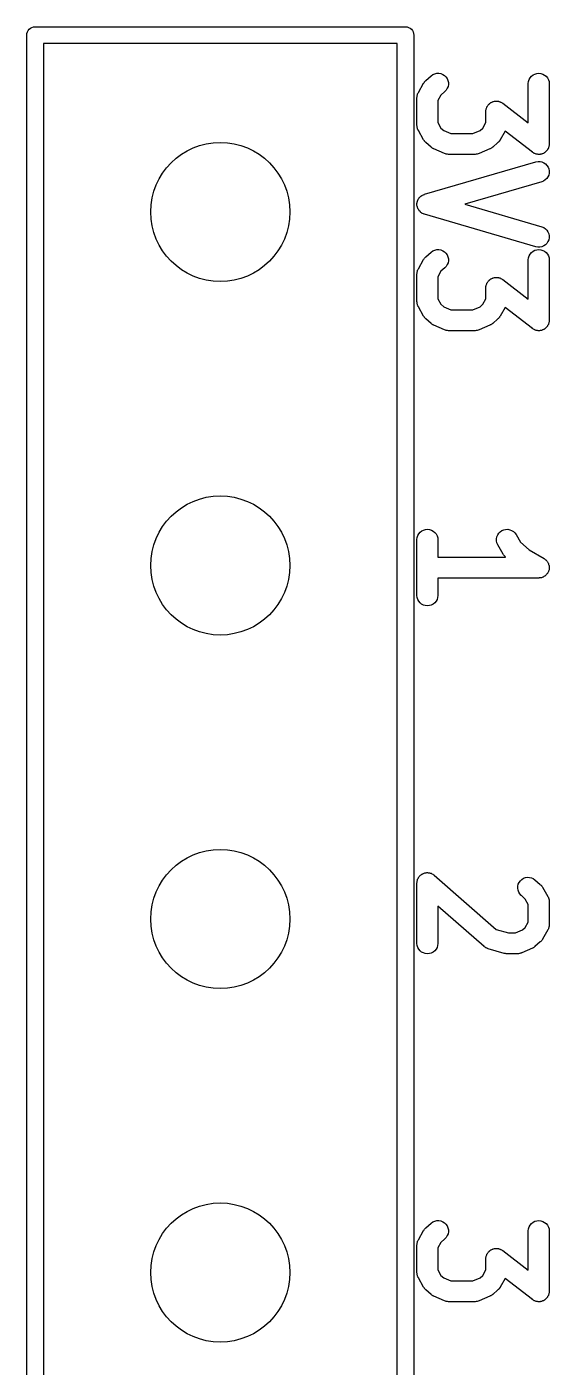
# Model space of a CAD drawing. Extents: x 137.1 to 164.6, y -146.9 to -60.6.
# Drawn here: x 137.06 to 140.81, y -79.52 to -69.88 of the extents above; entities that cross this region are included whole.
import ezdxf

# ---------------------------------------------------------------- set-up
doc = ezdxf.new("R2010")
doc.units = 0
doc.layers.add('BLACK', color=7, linetype='CONTINUOUS')

msp = doc.modelspace()

# ---------------------------------------------------------------- linework, layer by layer
at = {"layer": 'BLACK', "linetype": 'CONTINUOUS'}
for p, q in [((137.064, -69.9219), (137.07, -69.9115)), ((137.07, -69.9115), (137.077, -69.9024)), ((137.077, -69.9024), (137.087, -69.8949)), ((137.087, -69.8949), (137.097, -69.8893)), ((137.097, -69.8893), (137.108, -69.8859)), ((137.108, -69.8859), (137.117, -69.885)), ((137.117, -69.885), (137.12, -69.8847)), ((137.12, -69.8847), (137.123, -69.885)), ((137.123, -69.885), (139.777, -69.885)), ((139.777, -69.885), (139.78, -69.8847)), ((139.78, -69.8847), (139.783, -69.885)), ((139.783, -69.885), (139.783, -69.885)), ((139.783, -69.885), (139.792, -69.8859)), ((139.792, -69.8859), (139.803, -69.8893)), ((139.803, -69.8893), (139.813, -69.8949)), ((139.813, -69.8949), (139.823, -69.9024)), ((139.823, -69.9024), (139.83, -69.9115)), ((139.83, -69.9115), (139.836, -69.9219)), ((137.06, -69.945), (137.061, -69.9332)), ((137.06, -69.9479), (137.06, -69.945)), ((137.06, -113.182), (137.06, -69.9479)), ((137.061, -69.9332), (137.064, -69.9219)), ((137.18, -70.005), (137.18, -113.125)), ((139.72, -70.005), (137.18, -70.005)), ((139.72, -113.125), (139.72, -70.005)), ((139.836, -69.9219), (139.839, -69.9332)), ((139.839, -69.9332), (139.84, -69.945)), ((139.84, -69.945), (139.84, -69.9479)), ((139.84, -69.9479), (139.84, -113.182)), ((139.873, -70.3561), (139.911, -70.2895)), ((139.911, -70.2895), (139.912, -70.2886)), ((139.912, -70.2886), (139.914, -70.2848)), ((139.914, -70.2848), (139.917, -70.2809)), ((139.917, -70.2809), (139.919, -70.2789)), ((139.919, -70.2789), (139.92, -70.2767)), ((139.92, -70.2767), (139.924, -70.2736)), ((139.924, -70.2736), (139.927, -70.2702)), ((139.927, -70.2702), (139.965, -70.2369)), ((139.965, -70.2369), (139.966, -70.2362)), ((139.966, -70.2362), (139.978, -70.2279)), ((139.978, -70.2279), (139.991, -70.222)), ((139.991, -70.222), (140.005, -70.2189)), ((140.005, -70.2189), (140.02, -70.2186)), ((140.02, -70.2186), (140.034, -70.2211)), ((140.034, -70.2211), (140.048, -70.2264)), ((140.048, -70.2264), (140.06, -70.2342)), ((140.06, -70.2342), (140.071, -70.2443)), ((140.071, -70.2443), (140.08, -70.2563)), ((140.08, -70.2563), (140.085, -70.2697)), ((140.085, -70.2697), (140.089, -70.284)), ((140.089, -70.2986), (140.087, -70.313)), ((140.089, -70.284), (140.089, -70.2986)), ((140.663, -70.2923), (140.665, -70.2777)), ((140.663, -70.2933), (140.663, -70.2923)), ((140.663, -70.5748), (140.663, -70.2933)), ((140.665, -70.2777), (140.669, -70.2638)), ((140.669, -70.2638), (140.676, -70.251)), ((140.676, -70.251), (140.686, -70.2397)), ((140.686, -70.2397), (140.697, -70.2306)), ((140.697, -70.2306), (140.71, -70.2238)), ((140.71, -70.2238), (140.724, -70.2197)), ((140.724, -70.2197), (140.739, -70.2183)), ((140.739, -70.2183), (140.753, -70.2199)), ((140.753, -70.2199), (140.767, -70.2242)), ((140.767, -70.2242), (140.78, -70.2312)), ((140.78, -70.2312), (140.791, -70.2405)), ((140.791, -70.2405), (140.801, -70.2518)), ((140.801, -70.2518), (140.807, -70.2648)), ((140.807, -70.2648), (140.812, -70.2788)), ((140.812, -70.2788), (140.813, -70.2933)), ((140.813, -70.2933), (140.813, -70.7267)), ((139.863, -70.3923), (139.864, -70.388)), ((139.863, -70.3933), (139.863, -70.3923)), ((139.863, -70.5933), (139.863, -70.3933)), ((139.864, -70.3808), (139.865, -70.3777)), ((139.864, -70.3837), (139.864, -70.3808)), ((139.864, -70.388), (139.864, -70.3837)), ((139.865, -70.3777), (139.866, -70.3737)), ((139.866, -70.3737), (139.867, -70.3695)), ((139.867, -70.3695), (139.868, -70.3667)), ((139.868, -70.3667), (139.869, -70.3638)), ((139.869, -70.3638), (139.871, -70.36)), ((139.871, -70.36), (139.873, -70.3561)), ((140.035, -70.3748), (140.013, -70.4132)), ((140.064, -70.3498), (140.035, -70.3748)), ((140.074, -70.3391), (140.064, -70.3498)), ((140.081, -70.3267), (140.074, -70.3391)), ((140.087, -70.313), (140.081, -70.3267)), ((140.013, -70.4132), (140.013, -70.5734)), ((140.358, -70.4923), (140.359, -70.49)), ((140.358, -70.4933), (140.358, -70.4923)), ((140.358, -70.5734), (140.358, -70.4933)), ((140.359, -70.4828), (140.36, -70.4777)), ((140.359, -70.4878), (140.359, -70.4828)), ((140.359, -70.49), (140.359, -70.4878)), ((140.36, -70.4777), (140.361, -70.4756)), ((140.361, -70.4734), (140.363, -70.4686)), ((140.361, -70.4756), (140.361, -70.4734)), ((140.363, -70.4686), (140.364, -70.4638)), ((140.364, -70.4638), (140.365, -70.4618)), ((140.365, -70.4618), (140.366, -70.4597)), ((140.366, -70.4597), (140.369, -70.4554)), ((140.369, -70.4554), (140.371, -70.451)), ((140.371, -70.451), (140.373, -70.4492)), ((140.373, -70.4492), (140.374, -70.4473)), ((140.374, -70.4473), (140.378, -70.4436)), ((140.378, -70.4436), (140.381, -70.4397)), ((140.381, -70.4397), (140.383, -70.4383)), ((140.383, -70.4383), (140.384, -70.4367)), ((140.384, -70.4367), (140.388, -70.4338)), ((140.388, -70.4338), (140.392, -70.4306)), ((140.392, -70.4306), (140.394, -70.4295)), ((140.394, -70.4295), (140.396, -70.4282)), ((140.396, -70.4282), (140.401, -70.4261)), ((140.401, -70.4261), (140.405, -70.4238)), ((140.405, -70.4238), (140.407, -70.4232)), ((140.407, -70.4232), (140.409, -70.4222)), ((140.409, -70.4222), (140.414, -70.4211)), ((140.414, -70.4211), (140.419, -70.4197)), ((140.419, -70.4197), (140.422, -70.4195)), ((140.422, -70.4195), (140.424, -70.419)), ((140.424, -70.419), (140.429, -70.4188)), ((140.429, -70.4188), (140.434, -70.4183)), ((140.434, -70.4183), (140.436, -70.4186)), ((140.436, -70.4186), (140.438, -70.4185)), ((140.438, -70.4185), (140.443, -70.4193)), ((140.443, -70.4193), (140.448, -70.4199)), ((140.448, -70.4199), (140.451, -70.4205)), ((140.451, -70.4205), (140.453, -70.4209)), ((140.453, -70.4209), (140.458, -70.4227)), ((140.458, -70.4227), (140.462, -70.4242)), ((140.462, -70.4242), (140.464, -70.4253)), ((140.464, -70.4253), (140.466, -70.4261)), ((140.466, -70.4261), (140.471, -70.4287)), ((140.471, -70.4287), (140.475, -70.4312)), ((140.475, -70.4312), (140.477, -70.4326)), ((140.477, -70.4326), (140.479, -70.4338)), ((140.479, -70.4338), (140.663, -70.5748)), ((140.013, -70.5734), (140.035, -70.6119)), ((140.336, -70.6119), (140.358, -70.5734)), ((139.864, -70.5976), (139.863, -70.5933)), ((139.864, -70.6019), (139.864, -70.5976)), ((139.864, -70.6049), (139.864, -70.6019)), ((139.865, -70.6079), (139.864, -70.6049)), ((139.866, -70.612), (139.865, -70.6079)), ((139.867, -70.6162), (139.866, -70.612)), ((139.868, -70.619), (139.867, -70.6162)), ((139.869, -70.6219), (139.868, -70.619)), ((139.871, -70.6257), (139.869, -70.6219)), ((139.872, -70.6296), (139.871, -70.6257)), ((139.873, -70.6305), (139.872, -70.6296)), ((139.911, -70.6972), (139.873, -70.6305)), ((140.035, -70.6119), (140.055, -70.6293)), ((140.055, -70.6293), (140.106, -70.6517)), ((140.106, -70.6517), (140.265, -70.6517)), ((140.265, -70.6517), (140.316, -70.6293)), ((140.316, -70.6293), (140.336, -70.6119)), ((140.496, -70.6355), (140.46, -70.6972)), ((140.693, -70.7862), (140.496, -70.6355)), ((139.914, -70.701), (139.911, -70.6972)), ((139.916, -70.7049), (139.914, -70.701)), ((139.918, -70.7069), (139.916, -70.7049)), ((139.92, -70.7092), (139.918, -70.7069)), ((139.923, -70.7123), (139.92, -70.7092)), ((139.926, -70.7157), (139.923, -70.7123)), ((139.927, -70.7164), (139.926, -70.7157)), ((139.965, -70.7498), (139.927, -70.7164)), ((139.968, -70.7519), (139.965, -70.7498)), ((139.971, -70.7543), (139.968, -70.7519)), ((139.974, -70.7561), (139.971, -70.7543)), ((139.977, -70.7583), (139.974, -70.7561)), ((139.98, -70.7598), (139.977, -70.7583)), ((139.983, -70.7616), (139.98, -70.7598)), ((139.984, -70.762), (139.983, -70.7616)), ((140.06, -70.7954), (139.984, -70.762)), ((140.387, -70.762), (140.311, -70.7954)), ((140.39, -70.7603), (140.387, -70.762)), ((140.394, -70.7588), (140.39, -70.7603)), ((140.397, -70.7567), (140.394, -70.7588)), ((140.4, -70.7549), (140.397, -70.7567)), ((140.403, -70.7525), (140.4, -70.7549)), ((140.406, -70.7505), (140.403, -70.7525)), ((140.407, -70.7498), (140.406, -70.7505)), ((140.445, -70.7164), (140.407, -70.7498)), ((140.448, -70.7131), (140.445, -70.7164)), ((140.451, -70.7099), (140.448, -70.7131)), ((140.453, -70.7078), (140.451, -70.7099)), ((140.455, -70.7058), (140.453, -70.7078)), ((140.457, -70.7019), (140.455, -70.7058)), ((140.46, -70.6981), (140.457, -70.7019)), ((140.46, -70.6972), (140.46, -70.6981)), ((140.787, -70.7833), (140.783, -70.7862)), ((140.789, -70.7817), (140.787, -70.7833)), ((140.791, -70.7803), (140.789, -70.7817)), ((140.794, -70.7764), (140.791, -70.7803)), ((140.797, -70.7727), (140.794, -70.7764)), ((140.799, -70.7708), (140.797, -70.7727)), ((140.8, -70.769), (140.799, -70.7708)), ((140.802, -70.7646), (140.8, -70.769)), ((140.805, -70.7603), (140.802, -70.7646)), ((140.806, -70.7582), (140.805, -70.7603)), ((140.807, -70.7562), (140.806, -70.7582)), ((140.809, -70.7514), (140.807, -70.7562)), ((140.81, -70.7466), (140.809, -70.7514)), ((140.811, -70.7444), (140.81, -70.7466)), ((140.812, -70.7372), (140.811, -70.7423)), ((140.811, -70.7423), (140.811, -70.7444)), ((140.813, -70.7322), (140.812, -70.7372)), ((140.813, -70.7267), (140.813, -70.7277)), ((140.813, -70.7277), (140.813, -70.73)), ((140.813, -70.73), (140.813, -70.7322)), ((139.917, -71.088), (140.717, -70.8547)), ((140.061, -70.7955), (140.06, -70.7954)), ((140.061, -70.7956), (140.061, -70.7955)), ((140.068, -70.7977), (140.061, -70.7956)), ((140.074, -70.7999), (140.068, -70.7977)), ((140.075, -70.7999), (140.074, -70.7999)), ((140.075, -70.8), (140.075, -70.7999)), ((140.082, -70.8008), (140.075, -70.8)), ((140.089, -70.8016), (140.082, -70.8008)), ((140.089, -70.8017), (140.089, -70.8016)), ((140.089, -70.8016), (140.089, -70.8016)), ((140.09, -70.8017), (140.089, -70.8017)), ((140.281, -70.8017), (140.09, -70.8017)), ((140.282, -70.8017), (140.281, -70.8016)), ((140.281, -70.8016), (140.281, -70.8017)), ((140.288, -70.8009), (140.282, -70.8017)), ((140.296, -70.8002), (140.288, -70.8009)), ((140.303, -70.7981), (140.296, -70.8001)), ((140.296, -70.8001), (140.296, -70.8002)), ((140.296, -70.8002), (140.296, -70.8002)), ((140.31, -70.796), (140.303, -70.7981)), ((140.311, -70.7954), (140.31, -70.7958)), ((140.31, -70.7958), (140.31, -70.7959)), ((140.31, -70.7959), (140.31, -70.796)), ((140.694, -70.7874), (140.693, -70.7862)), ((140.696, -70.7888), (140.694, -70.7874)), ((140.701, -70.7913), (140.696, -70.7888)), ((140.705, -70.7939), (140.701, -70.7913)), ((140.707, -70.7947), (140.705, -70.7939)), ((140.709, -70.7958), (140.707, -70.7947)), ((140.714, -70.7973), (140.709, -70.7958)), ((140.719, -70.7991), (140.714, -70.7973)), ((140.717, -70.8547), (140.718, -70.8544)), ((140.718, -70.8544), (140.733, -70.8519)), ((140.721, -70.7995), (140.719, -70.7991)), ((140.723, -70.8001), (140.721, -70.7995)), ((140.728, -70.8007), (140.723, -70.8001)), ((140.733, -70.8015), (140.728, -70.8007)), ((140.735, -70.8014), (140.733, -70.8015)), ((140.733, -70.8519), (140.747, -70.8522)), ((140.738, -70.8017), (140.735, -70.8014)), ((140.743, -70.8012), (140.738, -70.8017)), ((140.748, -70.801), (140.743, -70.8012)), ((140.747, -70.8522), (140.761, -70.8554)), ((140.75, -70.8005), (140.748, -70.801)), ((140.752, -70.8003), (140.75, -70.8005)), ((140.757, -70.7989), (140.752, -70.8003)), ((140.762, -70.7978), (140.757, -70.7989)), ((140.761, -70.8554), (140.775, -70.8613)), ((140.764, -70.7968), (140.762, -70.7978)), ((140.766, -70.7962), (140.764, -70.7968)), ((140.771, -70.7939), (140.766, -70.7962)), ((140.775, -70.7918), (140.771, -70.7939)), ((140.777, -70.7905), (140.775, -70.7918)), ((140.775, -70.8613), (140.787, -70.8697)), ((140.779, -70.7894), (140.777, -70.7905)), ((140.783, -70.7862), (140.779, -70.7894)), ((140.787, -70.8697), (140.797, -70.8802)), ((140.795, -70.975), (140.785, -70.9852)), ((140.804, -70.963), (140.795, -70.975)), ((140.797, -70.8802), (140.805, -70.8925)), ((140.81, -70.9495), (140.804, -70.963)), ((140.805, -70.8925), (140.81, -70.9062)), ((140.81, -70.9062), (140.813, -70.9206)), ((140.813, -70.9352), (140.81, -70.9495)), ((140.813, -70.9206), (140.813, -70.9352)), ((140.759, -70.9987), (140.206, -71.16)), ((140.773, -70.9932), (140.759, -70.9987)), ((140.785, -70.9852), (140.773, -70.9932)), ((139.863, -71.1529), (139.864, -71.1522)), ((139.863, -71.1595), (139.863, -71.1529)), ((139.863, -71.1661), (139.863, -71.1595)), ((139.863, -71.1668), (139.863, -71.1661)), ((139.863, -71.1675), (139.863, -71.1668)), ((139.865, -71.174), (139.863, -71.1675)), ((139.864, -71.1515), (139.865, -71.145)), ((139.864, -71.1522), (139.864, -71.1515)), ((139.865, -71.145), (139.866, -71.1385)), ((139.866, -71.1385), (139.867, -71.1378)), ((139.867, -71.1371), (139.869, -71.1311)), ((139.867, -71.1378), (139.867, -71.1371)), ((139.869, -71.1311), (139.872, -71.125)), ((139.872, -71.1237), (139.876, -71.1183)), ((139.872, -71.1244), (139.872, -71.1237)), ((139.872, -71.125), (139.872, -71.1244)), ((139.876, -71.1183), (139.88, -71.1127)), ((139.88, -71.1122), (139.881, -71.1117)), ((139.88, -71.1127), (139.88, -71.1122)), ((139.881, -71.1117), (139.885, -71.107)), ((139.885, -71.107), (139.89, -71.1023)), ((139.89, -71.1023), (139.891, -71.1019)), ((139.891, -71.1014), (139.897, -71.0978)), ((139.891, -71.1019), (139.891, -71.1014)), ((139.897, -71.0978), (139.902, -71.0941)), ((139.902, -71.0941), (139.903, -71.0938)), ((139.903, -71.0938), (139.904, -71.0934)), ((139.904, -71.0934), (139.91, -71.091)), ((139.91, -71.091), (139.916, -71.0884)), ((139.916, -71.0883), (139.917, -71.088)), ((139.916, -71.0884), (139.916, -71.0883)), ((140.206, -71.16), (140.759, -71.3213)), ((139.866, -71.1805), (139.865, -71.174)), ((139.866, -71.1812), (139.866, -71.1805)), ((139.866, -71.1819), (139.866, -71.1812)), ((139.869, -71.1879), (139.866, -71.1819)), ((139.871, -71.1941), (139.869, -71.1879)), ((139.872, -71.1947), (139.871, -71.1941)), ((139.872, -71.1954), (139.872, -71.1947)), ((139.876, -71.2009), (139.872, -71.1954)), ((139.879, -71.2064), (139.876, -71.2009)), ((139.88, -71.2069), (139.879, -71.2064)), ((139.88, -71.2075), (139.88, -71.2069)), ((139.885, -71.2123), (139.88, -71.2075)), ((139.889, -71.217), (139.885, -71.2123)), ((139.89, -71.2174), (139.889, -71.217)), ((139.89, -71.2179), (139.89, -71.2174)), ((139.896, -71.2216), (139.89, -71.2179)), ((139.901, -71.2254), (139.896, -71.2216)), ((139.902, -71.2257), (139.901, -71.2254)), ((139.903, -71.2261), (139.902, -71.2257)), ((139.909, -71.2286), (139.903, -71.2261)), ((139.915, -71.2313), (139.909, -71.2286)), ((139.915, -71.2314), (139.915, -71.2313)), ((139.916, -71.2317), (139.915, -71.2314)), ((139.917, -71.232), (139.916, -71.2317)), ((140.717, -71.4653), (139.917, -71.232)), ((140.759, -71.3213), (140.76, -71.3216)), ((140.76, -71.3216), (140.774, -71.3273)), ((140.774, -71.3273), (140.786, -71.3354)), ((140.786, -71.3354), (140.796, -71.3458)), ((140.796, -71.3458), (140.804, -71.358)), ((140.804, -71.358), (140.81, -71.3715)), ((140.786, -71.451), (140.774, -71.4592)), ((140.796, -71.4406), (140.786, -71.451)), ((140.804, -71.4284), (140.796, -71.4406)), ((140.81, -71.4148), (140.804, -71.4284)), ((140.81, -71.3715), (140.813, -71.3858)), ((140.813, -71.4005), (140.81, -71.4148)), ((140.813, -71.3858), (140.813, -71.4005)), ((139.912, -71.5552), (139.914, -71.5515)), ((139.914, -71.5515), (139.917, -71.5476)), ((139.917, -71.5476), (139.919, -71.5456)), ((139.919, -71.5456), (139.92, -71.5434)), ((139.92, -71.5434), (139.924, -71.5403)), ((139.924, -71.5403), (139.927, -71.5369)), ((139.927, -71.5369), (139.965, -71.5036)), ((139.965, -71.5036), (139.966, -71.5029)), ((139.966, -71.5029), (139.978, -71.4945)), ((139.978, -71.4945), (139.991, -71.4887)), ((139.991, -71.4887), (140.005, -71.4855)), ((140.005, -71.4855), (140.02, -71.4852)), ((140.02, -71.4852), (140.034, -71.4878)), ((140.034, -71.4878), (140.048, -71.4931)), ((140.048, -71.4931), (140.06, -71.5009)), ((140.06, -71.5009), (140.071, -71.511)), ((140.071, -71.511), (140.08, -71.523)), ((140.08, -71.523), (140.085, -71.5363)), ((140.085, -71.5363), (140.089, -71.5506)), ((140.089, -71.5506), (140.089, -71.5652)), ((140.663, -71.559), (140.665, -71.5444)), ((140.665, -71.5444), (140.669, -71.5305)), ((140.669, -71.5305), (140.676, -71.5176)), ((140.676, -71.5176), (140.686, -71.5064)), ((140.686, -71.5064), (140.697, -71.4972)), ((140.697, -71.4972), (140.71, -71.4905)), ((140.71, -71.4905), (140.724, -71.4863)), ((140.731, -71.468), (140.717, -71.4653)), ((140.724, -71.4863), (140.739, -71.485)), ((140.746, -71.4679), (140.731, -71.468)), ((140.739, -71.485), (140.753, -71.4865)), ((140.76, -71.4649), (140.746, -71.4679)), ((140.753, -71.4865), (140.767, -71.4909)), ((140.774, -71.4592), (140.76, -71.4649)), ((140.767, -71.4909), (140.78, -71.4978)), ((140.78, -71.4978), (140.791, -71.5072)), ((140.791, -71.5072), (140.801, -71.5185)), ((140.801, -71.5185), (140.807, -71.5314)), ((140.807, -71.5314), (140.812, -71.5454)), ((140.812, -71.5454), (140.813, -71.56)), ((139.864, -71.6474), (139.865, -71.6444)), ((139.864, -71.6504), (139.864, -71.6474)), ((139.864, -71.6547), (139.864, -71.6504)), ((139.865, -71.6444), (139.866, -71.6403)), ((139.866, -71.6403), (139.867, -71.6361)), ((139.867, -71.6361), (139.868, -71.6334)), ((139.868, -71.6334), (139.869, -71.6305)), ((139.869, -71.6305), (139.871, -71.6267)), ((139.871, -71.6267), (139.873, -71.6228)), ((139.873, -71.6228), (139.911, -71.5561)), ((139.911, -71.5561), (139.912, -71.5552)), ((140.035, -71.6415), (140.013, -71.6799)), ((140.064, -71.6164), (140.035, -71.6415)), ((140.074, -71.6058), (140.064, -71.6164)), ((140.081, -71.5934), (140.074, -71.6058)), ((140.087, -71.5797), (140.081, -71.5934)), ((140.089, -71.5652), (140.087, -71.5797)), ((140.663, -71.56), (140.663, -71.559)), ((140.663, -71.8415), (140.663, -71.56)), ((140.813, -71.56), (140.813, -71.9933)), ((139.863, -71.659), (139.864, -71.6547)), ((139.863, -71.66), (139.863, -71.659)), ((139.863, -71.86), (139.863, -71.66)), ((140.013, -71.6799), (140.013, -71.8401)), ((140.359, -71.7495), (140.36, -71.7444)), ((140.36, -71.7444), (140.361, -71.7423)), ((140.361, -71.74), (140.363, -71.7353)), ((140.361, -71.7423), (140.361, -71.74)), ((140.363, -71.7353), (140.364, -71.7305)), ((140.364, -71.7305), (140.365, -71.7285)), ((140.365, -71.7285), (140.366, -71.7264)), ((140.366, -71.7264), (140.369, -71.7221)), ((140.369, -71.7221), (140.371, -71.7176)), ((140.371, -71.7176), (140.373, -71.7159)), ((140.373, -71.7159), (140.374, -71.714)), ((140.374, -71.714), (140.378, -71.7103)), ((140.378, -71.7103), (140.381, -71.7064)), ((140.381, -71.7064), (140.383, -71.705)), ((140.383, -71.705), (140.384, -71.7034)), ((140.384, -71.7034), (140.388, -71.7004)), ((140.388, -71.7004), (140.392, -71.6972)), ((140.392, -71.6972), (140.394, -71.6962)), ((140.394, -71.6962), (140.396, -71.6949)), ((140.396, -71.6949), (140.401, -71.6928)), ((140.401, -71.6928), (140.405, -71.6905)), ((140.405, -71.6905), (140.407, -71.6898)), ((140.407, -71.6898), (140.409, -71.6889)), ((140.409, -71.6889), (140.414, -71.6878)), ((140.414, -71.6878), (140.419, -71.6863)), ((140.419, -71.6863), (140.422, -71.6861)), ((140.422, -71.6861), (140.424, -71.6856)), ((140.424, -71.6856), (140.429, -71.6855)), ((140.429, -71.6855), (140.434, -71.685)), ((140.434, -71.685), (140.436, -71.6852)), ((140.436, -71.6852), (140.438, -71.6852)), ((140.438, -71.6852), (140.443, -71.686)), ((140.443, -71.686), (140.448, -71.6865)), ((140.448, -71.6865), (140.451, -71.6872)), ((140.451, -71.6872), (140.453, -71.6876)), ((140.453, -71.6876), (140.458, -71.6894)), ((140.458, -71.6894), (140.462, -71.6909)), ((140.462, -71.6909), (140.464, -71.6919)), ((140.464, -71.6919), (140.466, -71.6927)), ((140.466, -71.6927), (140.471, -71.6954)), ((140.471, -71.6954), (140.475, -71.6978)), ((140.475, -71.6978), (140.477, -71.6993)), ((140.477, -71.6993), (140.479, -71.7005)), ((140.479, -71.7005), (140.663, -71.8415)), ((140.013, -71.8401), (140.035, -71.8785)), ((140.336, -71.8785), (140.358, -71.8401)), ((140.358, -71.759), (140.359, -71.7567)), ((140.358, -71.76), (140.358, -71.759)), ((140.358, -71.8401), (140.358, -71.76)), ((140.359, -71.7545), (140.359, -71.7495)), ((140.359, -71.7567), (140.359, -71.7545)), ((139.864, -71.8643), (139.863, -71.86)), ((139.864, -71.8685), (139.864, -71.8643)), ((139.864, -71.8715), (139.864, -71.8685)), ((139.865, -71.8746), (139.864, -71.8715)), ((139.866, -71.8787), (139.865, -71.8746)), ((139.867, -71.8829), (139.866, -71.8787)), ((139.868, -71.8857), (139.867, -71.8829)), ((139.869, -71.8886), (139.868, -71.8857)), ((139.871, -71.8924), (139.869, -71.8886)), ((139.872, -71.8963), (139.871, -71.8924)), ((139.873, -71.8972), (139.872, -71.8963)), ((139.911, -71.9639), (139.873, -71.8972)), ((140.035, -71.8785), (140.055, -71.8959)), ((140.055, -71.8959), (140.106, -71.9183)), ((140.106, -71.9183), (140.265, -71.9183)), ((140.265, -71.9183), (140.316, -71.8959)), ((140.316, -71.8959), (140.336, -71.8785)), ((140.496, -71.9022), (140.46, -71.9639)), ((140.693, -72.0529), (140.496, -71.9022)), ((139.914, -71.9677), (139.911, -71.9639)), ((139.916, -71.9716), (139.914, -71.9677)), ((139.918, -71.9736), (139.916, -71.9716)), ((139.92, -71.9758), (139.918, -71.9736)), ((139.923, -71.979), (139.92, -71.9758)), ((139.926, -71.9824), (139.923, -71.979)), ((139.927, -71.9831), (139.926, -71.9824)), ((139.965, -72.0164), (139.927, -71.9831)), ((139.968, -72.0186), (139.965, -72.0164)), ((139.971, -72.021), (139.968, -72.0186)), ((139.974, -72.0228), (139.971, -72.021)), ((139.977, -72.025), (139.974, -72.0228)), ((139.98, -72.0265), (139.977, -72.025)), ((139.983, -72.0283), (139.98, -72.0265)), ((139.984, -72.0287), (139.983, -72.0283)), ((140.06, -72.062), (139.984, -72.0287)), ((140.387, -72.0287), (140.311, -72.062)), ((140.39, -72.0269), (140.387, -72.0287)), ((140.394, -72.0255), (140.39, -72.0269)), ((140.397, -72.0234), (140.394, -72.0255)), ((140.4, -72.0216), (140.397, -72.0234)), ((140.403, -72.0192), (140.4, -72.0216)), ((140.406, -72.0171), (140.403, -72.0192)), ((140.407, -72.0164), (140.406, -72.0171)), ((140.445, -71.9831), (140.407, -72.0164)), ((140.448, -71.9797), (140.445, -71.9831)), ((140.451, -71.9766), (140.448, -71.9797)), ((140.453, -71.9744), (140.451, -71.9766)), ((140.455, -71.9724), (140.453, -71.9744)), ((140.457, -71.9685), (140.455, -71.9724)), ((140.46, -71.9648), (140.457, -71.9685)), ((140.46, -71.9639), (140.46, -71.9648)), ((140.8, -72.0357), (140.799, -72.0374)), ((140.802, -72.0312), (140.8, -72.0357)), ((140.805, -72.027), (140.802, -72.0312)), ((140.806, -72.0249), (140.805, -72.027)), ((140.807, -72.0229), (140.806, -72.0249)), ((140.809, -72.018), (140.807, -72.0229)), ((140.81, -72.0133), (140.809, -72.018)), ((140.811, -72.0111), (140.81, -72.0133)), ((140.812, -72.0039), (140.811, -72.0089)), ((140.811, -72.0089), (140.811, -72.0111)), ((140.813, -71.9989), (140.812, -72.0039)), ((140.813, -71.9933), (140.813, -71.9944)), ((140.813, -71.9944), (140.813, -71.9966)), ((140.813, -71.9966), (140.813, -71.9989)), ((140.061, -72.0621), (140.06, -72.062)), ((140.061, -72.0623), (140.061, -72.0621)), ((140.068, -72.0644), (140.061, -72.0623)), ((140.074, -72.0666), (140.068, -72.0644)), ((140.075, -72.0666), (140.074, -72.0666)), ((140.075, -72.0667), (140.075, -72.0666)), ((140.082, -72.0675), (140.075, -72.0667)), ((140.089, -72.0683), (140.082, -72.0675)), ((140.09, -72.0683), (140.089, -72.0683)), ((140.089, -72.0683), (140.089, -72.0683)), ((140.089, -72.0683), (140.089, -72.0683)), ((140.281, -72.0683), (140.09, -72.0683)), ((140.282, -72.0683), (140.281, -72.0683)), ((140.281, -72.0683), (140.281, -72.0683)), ((140.288, -72.0676), (140.282, -72.0683)), ((140.296, -72.0669), (140.288, -72.0676)), ((140.303, -72.0647), (140.296, -72.0668)), ((140.296, -72.0668), (140.296, -72.0668)), ((140.296, -72.0668), (140.296, -72.0669)), ((140.31, -72.0627), (140.303, -72.0647)), ((140.311, -72.062), (140.31, -72.0625)), ((140.31, -72.0625), (140.31, -72.0625)), ((140.31, -72.0625), (140.31, -72.0627)), ((140.694, -72.0541), (140.693, -72.0529)), ((140.696, -72.0555), (140.694, -72.0541)), ((140.701, -72.0579), (140.696, -72.0555)), ((140.705, -72.0606), (140.701, -72.0579)), ((140.707, -72.0614), (140.705, -72.0606)), ((140.709, -72.0625), (140.707, -72.0614)), ((140.714, -72.064), (140.709, -72.0625)), ((140.719, -72.0658), (140.714, -72.064)), ((140.721, -72.0661), (140.719, -72.0658)), ((140.723, -72.0668), (140.721, -72.0661)), ((140.728, -72.0673), (140.723, -72.0668)), ((140.733, -72.0682), (140.728, -72.0673)), ((140.735, -72.0681), (140.733, -72.0682)), ((140.738, -72.0683), (140.735, -72.0681)), ((140.743, -72.0679), (140.738, -72.0683)), ((140.748, -72.0677), (140.743, -72.0679)), ((140.75, -72.0672), (140.748, -72.0677)), ((140.752, -72.067), (140.75, -72.0672)), ((140.757, -72.0656), (140.752, -72.067)), ((140.762, -72.0644), (140.757, -72.0656)), ((140.764, -72.0635), (140.762, -72.0644)), ((140.766, -72.0629), (140.764, -72.0635)), ((140.771, -72.0605), (140.766, -72.0629)), ((140.775, -72.0584), (140.771, -72.0605)), ((140.777, -72.0571), (140.775, -72.0584)), ((140.779, -72.0561), (140.777, -72.0571)), ((140.783, -72.0529), (140.779, -72.0561)), ((140.787, -72.05), (140.783, -72.0529)), ((140.789, -72.0483), (140.787, -72.05)), ((140.791, -72.0469), (140.789, -72.0483)), ((140.794, -72.043), (140.791, -72.0469)), ((140.797, -72.0393), (140.794, -72.043)), ((140.799, -72.0374), (140.797, -72.0393)), ((139.863, -73.569), (139.865, -73.5544)), ((139.863, -73.57), (139.863, -73.569)), ((139.863, -73.97), (139.863, -73.57)), ((139.865, -73.5544), (139.869, -73.5405)), ((139.869, -73.5405), (139.876, -73.5276)), ((139.876, -73.5276), (139.886, -73.5164)), ((139.886, -73.5164), (139.897, -73.5072)), ((139.897, -73.5072), (139.91, -73.5005)), ((139.91, -73.5005), (139.924, -73.4963)), ((139.924, -73.4963), (139.939, -73.495)), ((139.939, -73.495), (139.953, -73.4965)), ((139.953, -73.4965), (139.967, -73.5009)), ((139.967, -73.5009), (139.98, -73.5078)), ((139.98, -73.5078), (139.991, -73.5172)), ((139.991, -73.5172), (140.001, -73.5285)), ((140.001, -73.5285), (140.007, -73.5414)), ((140.007, -73.5414), (140.012, -73.5554)), ((140.012, -73.5554), (140.013, -73.57)), ((140.013, -73.57), (140.013, -73.695)), ((140.435, -73.5639), (140.437, -73.5495)), ((140.435, -73.5785), (140.435, -73.5639)), ((140.437, -73.5495), (140.443, -73.5359)), ((140.443, -73.5359), (140.451, -73.5236)), ((140.451, -73.5236), (140.461, -73.513)), ((140.461, -73.513), (140.473, -73.5046)), ((140.473, -73.5046), (140.486, -73.4987)), ((140.486, -73.4987), (140.5, -73.4955)), ((140.5, -73.4955), (140.515, -73.4952)), ((140.515, -73.4952), (140.53, -73.4977)), ((140.53, -73.4977), (140.543, -73.503)), ((140.543, -73.503), (140.556, -73.5108)), ((140.556, -73.5108), (140.566, -73.5208)), ((140.566, -73.5208), (140.575, -73.5328)), ((140.575, -73.5328), (140.606, -73.5885)), ((140.438, -73.5929), (140.435, -73.5785)), ((140.444, -73.6063), (140.438, -73.5929)), ((140.444, -73.6072), (140.444, -73.6063)), ((140.483, -73.6739), (140.444, -73.6072)), ((140.606, -73.5885), (140.668, -73.6422)), ((140.668, -73.6422), (140.776, -73.7052)), ((140.013, -73.695), (140.5, -73.695)), ((140.485, -73.6777), (140.483, -73.6739)), ((140.488, -73.6816), (140.485, -73.6777)), ((140.489, -73.6836), (140.488, -73.6816)), ((140.491, -73.6858), (140.489, -73.6836)), ((140.494, -73.689), (140.491, -73.6858)), ((140.497, -73.6924), (140.494, -73.689)), ((140.498, -73.6931), (140.497, -73.6924)), ((140.5, -73.695), (140.498, -73.6931)), ((140.776, -73.7052), (140.777, -73.7057)), ((140.777, -73.7057), (140.779, -73.7071)), ((140.779, -73.7071), (140.78, -73.7081)), ((140.78, -73.7081), (140.784, -73.7114)), ((140.784, -73.7114), (140.789, -73.7145)), ((140.789, -73.7145), (140.79, -73.7161)), ((140.79, -73.7161), (140.792, -73.7175)), ((140.792, -73.7175), (140.795, -73.7215)), ((140.795, -73.7215), (140.798, -73.7253)), ((140.798, -73.7253), (140.799, -73.7272)), ((140.799, -73.7272), (140.801, -73.7289)), ((140.801, -73.7289), (140.803, -73.7335)), ((140.803, -73.7335), (140.806, -73.7379)), ((140.806, -73.7379), (140.807, -73.74)), ((140.807, -73.74), (140.808, -73.7419)), ((140.808, -73.7419), (140.809, -73.7468)), ((140.809, -73.7468), (140.811, -73.7517)), ((140.811, -73.7517), (140.811, -73.7538)), ((140.811, -73.7538), (140.812, -73.7559)), ((140.812, -73.7559), (140.812, -73.7611)), ((140.812, -73.7611), (140.813, -73.7661)), ((140.813, -73.7661), (140.813, -73.7683)), ((140.813, -73.7683), (140.813, -73.7705)), ((140.738, -73.845), (140.013, -73.845)), ((140.013, -73.845), (140.013, -73.97)), ((140.74, -73.8448), (140.738, -73.845)), ((140.742, -73.8449), (140.74, -73.8448)), ((140.748, -73.8441), (140.742, -73.8449)), ((140.753, -73.8436), (140.748, -73.8441)), ((140.755, -73.8429), (140.753, -73.8436)), ((140.757, -73.8426), (140.755, -73.8429)), ((140.762, -73.8408), (140.757, -73.8426)), ((140.767, -73.8393), (140.762, -73.8408)), ((140.769, -73.8383), (140.767, -73.8393)), ((140.771, -73.8376), (140.769, -73.8383)), ((140.775, -73.8349), (140.771, -73.8376)), ((140.78, -73.8325), (140.775, -73.8349)), ((140.781, -73.8311), (140.78, -73.8325)), ((140.783, -73.8299), (140.781, -73.8311)), ((140.787, -73.8265), (140.783, -73.8299)), ((140.791, -73.8232), (140.787, -73.8265)), ((140.792, -73.8215), (140.791, -73.8232)), ((140.794, -73.82), (140.792, -73.8215)), ((140.797, -73.8159), (140.794, -73.82)), ((140.8, -73.8119), (140.797, -73.8159)), ((140.801, -73.81), (140.8, -73.8119)), ((140.803, -73.8082), (140.801, -73.81)), ((140.805, -73.8036), (140.803, -73.8082)), ((140.807, -73.7991), (140.805, -73.8036)), ((140.808, -73.797), (140.807, -73.7991)), ((140.809, -73.795), (140.808, -73.797)), ((140.81, -73.79), (140.809, -73.795)), ((140.812, -73.7851), (140.81, -73.79)), ((140.813, -73.7756), (140.812, -73.7808)), ((140.812, -73.7808), (140.812, -73.7829)), ((140.812, -73.7829), (140.812, -73.7851)), ((140.813, -73.7705), (140.813, -73.7756)), ((139.865, -73.9846), (139.863, -73.97)), ((139.869, -73.9986), (139.865, -73.9846)), ((139.876, -74.0115), (139.869, -73.9986)), ((139.885, -74.0228), (139.876, -74.0115)), ((139.896, -74.0322), (139.885, -74.0228)), ((139.909, -74.0391), (139.896, -74.0322)), ((139.923, -74.0435), (139.909, -74.0391)), ((139.938, -74.045), (139.923, -74.0435)), ((139.952, -74.0437), (139.938, -74.045)), ((139.966, -74.0395), (139.952, -74.0437)), ((139.979, -74.0328), (139.966, -74.0395)), ((139.991, -74.0236), (139.979, -74.0328)), ((140, -74.0124), (139.991, -74.0236)), ((140.007, -73.9995), (140, -74.0124)), ((140.011, -73.9856), (140.007, -73.9995)), ((140.013, -73.971), (140.011, -73.9856)), ((140.013, -73.97), (140.013, -73.971)), ((139.884, -75.9851), (139.886, -75.9831)), ((139.886, -75.9831), (139.889, -75.9801)), ((139.889, -75.9801), (139.893, -75.9769)), ((139.893, -75.9769), (139.895, -75.9756)), ((139.895, -75.9756), (139.897, -75.9739)), ((139.897, -75.9739), (139.901, -75.9717)), ((139.901, -75.9717), (139.905, -75.9693)), ((139.905, -75.9693), (139.908, -75.9683)), ((139.908, -75.9683), (139.91, -75.9671)), ((139.91, -75.9671), (139.915, -75.9658)), ((139.915, -75.9658), (139.919, -75.9642)), ((139.919, -75.9642), (139.922, -75.9637)), ((139.922, -75.9637), (139.924, -75.963)), ((139.924, -75.963), (139.929, -75.9626)), ((139.929, -75.9626), (139.933, -75.9618)), ((139.933, -75.9618), (139.936, -75.9619)), ((139.936, -75.9619), (139.939, -75.9617)), ((139.939, -75.9617), (139.943, -75.9622)), ((139.943, -75.9622), (139.948, -75.9623)), ((139.948, -75.9623), (139.951, -75.9629)), ((139.951, -75.9629), (139.953, -75.9632)), ((139.953, -75.9632), (139.958, -75.9646)), ((139.958, -75.9646), (139.962, -75.9657)), ((139.962, -75.9657), (139.965, -75.9667)), ((139.965, -75.9667), (139.967, -75.9675)), ((139.967, -75.9675), (139.971, -75.9698)), ((139.971, -75.9698), (139.976, -75.9717)), ((139.976, -75.9717), (139.978, -75.9732)), ((139.978, -75.9732), (139.98, -75.9745)), ((139.98, -75.9745), (139.984, -75.9775)), ((139.984, -75.9775), (139.987, -75.9802)), ((139.987, -75.9802), (140.432, -76.3693)), ((139.863, -76.0356), (139.864, -76.0309)), ((139.863, -76.0367), (139.863, -76.0356)), ((139.863, -76.47), (139.863, -76.0367)), ((139.864, -76.0237), (139.865, -76.0211)), ((139.864, -76.0262), (139.864, -76.0237)), ((139.864, -76.0309), (139.864, -76.0262)), ((139.865, -76.0211), (139.866, -76.0166)), ((139.866, -76.0166), (139.867, -76.012)), ((139.867, -76.012), (139.868, -76.0096)), ((139.868, -76.0096), (139.869, -76.0071)), ((139.869, -76.0071), (139.871, -76.003)), ((139.871, -76.003), (139.873, -75.9987)), ((139.873, -75.9987), (139.875, -75.9966)), ((139.875, -75.9966), (139.876, -75.9943)), ((139.876, -75.9943), (139.879, -75.9907)), ((139.879, -75.9907), (139.882, -75.9869)), ((139.882, -75.9869), (139.884, -75.9851)), ((140.587, -76.0742), (140.588, -76.0596)), ((140.589, -76.0887), (140.587, -76.0742)), ((140.588, -76.0596), (140.591, -76.0454)), ((140.591, -76.0454), (140.597, -76.0321)), ((140.597, -76.0321), (140.606, -76.0202)), ((140.606, -76.0202), (140.617, -76.0103)), ((140.617, -76.0103), (140.629, -76.0026)), ((140.629, -76.0026), (140.643, -75.9975)), ((140.643, -75.9975), (140.657, -75.9951)), ((140.657, -75.9951), (140.672, -75.9957)), ((140.672, -75.9957), (140.686, -75.999)), ((140.686, -75.999), (140.699, -76.005)), ((140.699, -76.005), (140.711, -76.0136)), ((140.711, -76.0136), (140.749, -76.0469)), ((140.749, -76.0469), (140.75, -76.0476)), ((140.75, -76.0476), (140.753, -76.051)), ((140.753, -76.051), (140.757, -76.0542)), ((140.757, -76.0542), (140.758, -76.0564)), ((140.758, -76.0564), (140.76, -76.0584)), ((140.76, -76.0584), (140.762, -76.0624)), ((140.762, -76.0624), (140.765, -76.0661)), ((140.765, -76.0661), (140.803, -76.1328)), ((140.594, -76.1024), (140.589, -76.0887)), ((140.602, -76.1149), (140.594, -76.1024)), ((140.612, -76.1257), (140.602, -76.1149)), ((140.613, -76.1264), (140.612, -76.1257)), ((140.641, -76.1515), (140.613, -76.1264)), ((140.663, -76.1899), (140.641, -76.1515)), ((140.803, -76.1328), (140.804, -76.1337)), ((140.804, -76.1337), (140.805, -76.1376)), ((140.805, -76.1376), (140.807, -76.1414)), ((140.807, -76.1414), (140.808, -76.1443)), ((140.808, -76.1443), (140.81, -76.1471)), ((140.81, -76.1471), (140.81, -76.1513)), ((140.81, -76.1513), (140.812, -76.1554)), ((140.812, -76.1554), (140.812, -76.1585)), ((140.812, -76.1585), (140.813, -76.1615)), ((140.813, -76.1615), (140.813, -76.1657)), ((140.813, -76.1657), (140.813, -76.17)), ((140.813, -76.17), (140.813, -76.3367)), ((140.346, -76.4931), (140.013, -76.2019)), ((140.013, -76.2019), (140.013, -76.47)), ((140.663, -76.3167), (140.663, -76.1899)), ((140.432, -76.3693), (140.52, -76.395)), ((140.621, -76.3726), (140.641, -76.3552)), ((140.641, -76.3552), (140.663, -76.3167)), ((140.807, -76.3662), (140.805, -76.37)), ((140.808, -76.3633), (140.807, -76.3662)), ((140.809, -76.3605), (140.808, -76.3633)), ((140.81, -76.3563), (140.809, -76.3605)), ((140.811, -76.3523), (140.81, -76.3563)), ((140.812, -76.3492), (140.811, -76.3523)), ((140.813, -76.342), (140.812, -76.3463)), ((140.812, -76.3463), (140.812, -76.3492)), ((140.813, -76.3367), (140.813, -76.3377)), ((140.813, -76.3377), (140.813, -76.342)), ((140.52, -76.395), (140.57, -76.395)), ((140.57, -76.395), (140.621, -76.3726)), ((140.749, -76.4598), (140.711, -76.4931)), ((140.753, -76.4564), (140.749, -76.4598)), ((140.756, -76.4533), (140.753, -76.4564)), ((140.758, -76.4511), (140.756, -76.4533)), ((140.759, -76.4491), (140.758, -76.4511)), ((140.762, -76.4452), (140.759, -76.4491)), ((140.765, -76.4414), (140.762, -76.4452)), ((140.803, -76.3739), (140.765, -76.4405)), ((140.765, -76.4405), (140.765, -76.4414)), ((140.805, -76.37), (140.803, -76.3739)), ((139.865, -76.4846), (139.863, -76.47)), ((139.869, -76.4986), (139.865, -76.4846)), ((139.876, -76.5115), (139.869, -76.4986)), ((139.885, -76.5228), (139.876, -76.5115)), ((139.896, -76.5322), (139.885, -76.5228)), ((139.909, -76.5391), (139.896, -76.5322)), ((139.923, -76.5435), (139.909, -76.5391)), ((139.938, -76.545), (139.923, -76.5435)), ((139.952, -76.5437), (139.938, -76.545)), ((139.966, -76.5395), (139.952, -76.5437)), ((139.979, -76.5328), (139.966, -76.5395)), ((139.991, -76.5236), (139.979, -76.5328)), ((140, -76.5124), (139.991, -76.5236)), ((140.007, -76.4995), (140, -76.5124)), ((140.011, -76.4856), (140.007, -76.4995)), ((140.013, -76.471), (140.011, -76.4856)), ((140.013, -76.47), (140.013, -76.471)), ((140.347, -76.4938), (140.346, -76.4931)), ((140.348, -76.4946), (140.347, -76.4938)), ((140.353, -76.498), (140.348, -76.4946)), ((140.358, -76.5016), (140.353, -76.498)), ((140.359, -76.5021), (140.358, -76.5016)), ((140.36, -76.5027), (140.359, -76.5021)), ((140.365, -76.5051), (140.36, -76.5027)), ((140.371, -76.5077), (140.365, -76.5051)), ((140.372, -76.5079), (140.371, -76.5077)), ((140.373, -76.5084), (140.372, -76.5079)), ((140.374, -76.5087), (140.373, -76.5084)), ((140.489, -76.542), (140.374, -76.5087)), ((140.491, -76.5425), (140.489, -76.542)), ((140.494, -76.5434), (140.491, -76.5425)), ((140.498, -76.5439), (140.494, -76.5434)), ((140.503, -76.5447), (140.498, -76.5439)), ((140.506, -76.5447), (140.503, -76.5447)), ((140.508, -76.545), (140.506, -76.5447)), ((140.51, -76.545), (140.508, -76.545)), ((140.586, -76.545), (140.51, -76.545)), ((140.593, -76.5443), (140.586, -76.545)), ((140.586, -76.545), (140.586, -76.545)), ((140.586, -76.545), (140.586, -76.545)), ((140.6, -76.5436), (140.593, -76.5443)), ((140.601, -76.5435), (140.6, -76.5436)), ((140.608, -76.5414), (140.601, -76.5435)), ((140.601, -76.5435), (140.601, -76.5435)), ((140.614, -76.5393), (140.608, -76.5414)), ((140.615, -76.5392), (140.614, -76.5393)), ((140.616, -76.5387), (140.615, -76.5391)), ((140.615, -76.5391), (140.615, -76.5392)), ((140.692, -76.5054), (140.616, -76.5387)), ((140.695, -76.5036), (140.692, -76.5054)), ((140.698, -76.5021), (140.695, -76.5036)), ((140.702, -76.5), (140.698, -76.5021)), ((140.705, -76.4982), (140.702, -76.5)), ((140.708, -76.4959), (140.705, -76.4982)), ((140.71, -76.4938), (140.708, -76.4959)), ((140.711, -76.4931), (140.71, -76.4938)), ((139.927, -78.5136), (139.965, -78.4802)), ((139.965, -78.4802), (139.966, -78.4795)), ((139.966, -78.4795), (139.978, -78.4712)), ((139.978, -78.4712), (139.991, -78.4653)), ((139.991, -78.4653), (140.005, -78.4622)), ((140.005, -78.4622), (140.02, -78.4619)), ((140.02, -78.4619), (140.034, -78.4644)), ((140.034, -78.4644), (140.048, -78.4697)), ((140.048, -78.4697), (140.06, -78.4776)), ((140.06, -78.4776), (140.071, -78.4877)), ((140.071, -78.4877), (140.08, -78.4996)), ((140.676, -78.4943), (140.686, -78.4831)), ((140.686, -78.4831), (140.697, -78.4739)), ((140.697, -78.4739), (140.71, -78.4671)), ((140.71, -78.4671), (140.724, -78.463)), ((140.724, -78.463), (140.739, -78.4617)), ((140.739, -78.4617), (140.753, -78.4632)), ((140.753, -78.4632), (140.767, -78.4675)), ((140.767, -78.4675), (140.78, -78.4745)), ((140.78, -78.4745), (140.791, -78.4838)), ((140.791, -78.4838), (140.801, -78.4952)), ((139.873, -78.5995), (139.911, -78.5328)), ((139.911, -78.5328), (139.912, -78.5319)), ((139.912, -78.5319), (139.914, -78.5282)), ((139.914, -78.5282), (139.917, -78.5242)), ((139.917, -78.5242), (139.919, -78.5222)), ((139.919, -78.5222), (139.92, -78.5201)), ((139.92, -78.5201), (139.924, -78.5169)), ((139.924, -78.5169), (139.927, -78.5136)), ((140.074, -78.5824), (140.064, -78.5931)), ((140.081, -78.57), (140.074, -78.5824)), ((140.08, -78.4996), (140.085, -78.513)), ((140.087, -78.5563), (140.081, -78.57)), ((140.085, -78.513), (140.089, -78.5273)), ((140.089, -78.5419), (140.087, -78.5563)), ((140.089, -78.5273), (140.089, -78.5419)), ((140.663, -78.5356), (140.665, -78.5211)), ((140.663, -78.5367), (140.663, -78.5356)), ((140.663, -78.8181), (140.663, -78.5367)), ((140.665, -78.5211), (140.669, -78.5071)), ((140.669, -78.5071), (140.676, -78.4943)), ((140.801, -78.4952), (140.807, -78.5081)), ((140.807, -78.5081), (140.812, -78.5221)), ((140.812, -78.5221), (140.813, -78.5367)), ((140.813, -78.5367), (140.813, -78.97)), ((139.863, -78.6356), (139.864, -78.6314)), ((139.863, -78.6367), (139.863, -78.6356)), ((139.863, -78.8367), (139.863, -78.6367)), ((139.864, -78.6241), (139.865, -78.6211)), ((139.864, -78.6271), (139.864, -78.6241)), ((139.864, -78.6314), (139.864, -78.6271)), ((139.865, -78.6211), (139.866, -78.617)), ((139.866, -78.617), (139.867, -78.6128)), ((139.867, -78.6128), (139.868, -78.61)), ((139.868, -78.61), (139.869, -78.6071)), ((139.869, -78.6071), (139.871, -78.6034)), ((139.871, -78.6034), (139.873, -78.5995)), ((140.035, -78.6181), (140.013, -78.6566)), ((140.013, -78.6566), (140.013, -78.8167)), ((140.064, -78.5931), (140.035, -78.6181)), ((140.383, -78.6817), (140.384, -78.68)), ((140.384, -78.68), (140.388, -78.6771)), ((140.388, -78.6771), (140.392, -78.6739)), ((140.392, -78.6739), (140.394, -78.6729)), ((140.394, -78.6729), (140.396, -78.6716)), ((140.396, -78.6716), (140.401, -78.6695)), ((140.401, -78.6695), (140.405, -78.6671)), ((140.405, -78.6671), (140.407, -78.6665)), ((140.407, -78.6665), (140.409, -78.6656)), ((140.409, -78.6656), (140.414, -78.6644)), ((140.414, -78.6644), (140.419, -78.663)), ((140.419, -78.663), (140.422, -78.6628)), ((140.422, -78.6628), (140.424, -78.6623)), ((140.424, -78.6623), (140.429, -78.6621)), ((140.429, -78.6621), (140.434, -78.6617)), ((140.434, -78.6617), (140.436, -78.6619)), ((140.436, -78.6619), (140.438, -78.6618)), ((140.438, -78.6618), (140.443, -78.6627)), ((140.443, -78.6627), (140.448, -78.6632)), ((140.448, -78.6632), (140.451, -78.6639)), ((140.451, -78.6639), (140.453, -78.6642)), ((140.453, -78.6642), (140.458, -78.666)), ((140.458, -78.666), (140.462, -78.6675)), ((140.462, -78.6675), (140.464, -78.6686)), ((140.464, -78.6686), (140.466, -78.6694)), ((140.466, -78.6694), (140.471, -78.6721)), ((140.471, -78.6721), (140.475, -78.6745)), ((140.475, -78.6745), (140.477, -78.6759)), ((140.477, -78.6759), (140.479, -78.6771)), ((140.479, -78.6771), (140.663, -78.8181)), ((140.358, -78.7356), (140.359, -78.7334)), ((140.358, -78.7367), (140.358, -78.7356)), ((140.358, -78.8167), (140.358, -78.7367)), ((140.359, -78.7261), (140.36, -78.7211)), ((140.359, -78.7311), (140.359, -78.7261)), ((140.359, -78.7334), (140.359, -78.7311)), ((140.36, -78.7211), (140.361, -78.7189)), ((140.361, -78.7167), (140.363, -78.7119)), ((140.361, -78.7189), (140.361, -78.7167)), ((140.363, -78.7119), (140.364, -78.7071)), ((140.364, -78.7071), (140.365, -78.7051)), ((140.365, -78.7051), (140.366, -78.703)), ((140.366, -78.703), (140.369, -78.6987)), ((140.369, -78.6987), (140.371, -78.6943)), ((140.371, -78.6943), (140.373, -78.6926)), ((140.373, -78.6926), (140.374, -78.6907)), ((140.374, -78.6907), (140.378, -78.687)), ((140.378, -78.687), (140.381, -78.6831)), ((140.381, -78.6831), (140.383, -78.6817)), ((139.864, -78.8409), (139.863, -78.8367)), ((139.864, -78.8452), (139.864, -78.8409)), ((139.864, -78.8482), (139.864, -78.8452)), ((139.865, -78.8512), (139.864, -78.8482)), ((139.866, -78.8553), (139.865, -78.8512)), ((139.867, -78.8595), (139.866, -78.8553)), ((139.868, -78.8623), (139.867, -78.8595)), ((139.869, -78.8652), (139.868, -78.8623)), ((139.871, -78.869), (139.869, -78.8652)), ((139.872, -78.873), (139.871, -78.869)), ((139.873, -78.8739), (139.872, -78.873)), ((140.013, -78.8167), (140.035, -78.8552)), ((140.035, -78.8552), (140.055, -78.8726)), ((140.055, -78.8726), (140.106, -78.895)), ((140.265, -78.895), (140.316, -78.8726)), ((140.316, -78.8726), (140.336, -78.8552)), ((140.336, -78.8552), (140.358, -78.8167)), ((139.911, -78.9405), (139.873, -78.8739)), ((139.914, -78.9443), (139.911, -78.9405)), ((139.916, -78.9483), (139.914, -78.9443)), ((139.918, -78.9503), (139.916, -78.9483)), ((139.92, -78.9525), (139.918, -78.9503)), ((139.923, -78.9557), (139.92, -78.9525)), ((139.926, -78.9591), (139.923, -78.9557)), ((139.927, -78.9598), (139.926, -78.9591)), ((139.965, -78.9931), (139.927, -78.9598)), ((140.106, -78.895), (140.265, -78.895)), ((140.445, -78.9598), (140.407, -78.9931)), ((140.448, -78.9564), (140.445, -78.9598)), ((140.451, -78.9533), (140.448, -78.9564)), ((140.453, -78.9511), (140.451, -78.9533)), ((140.455, -78.9491), (140.453, -78.9511)), ((140.457, -78.9452), (140.455, -78.9491)), ((140.46, -78.9414), (140.457, -78.9452)), ((140.496, -78.8788), (140.46, -78.9405)), ((140.46, -78.9405), (140.46, -78.9414)), ((140.693, -79.0296), (140.496, -78.8788)), ((139.968, -78.9952), (139.965, -78.9931)), ((139.971, -78.9976), (139.968, -78.9952)), ((139.974, -78.9995), (139.971, -78.9976)), ((139.977, -79.0016), (139.974, -78.9995)), ((139.98, -79.0031), (139.977, -79.0016)), ((139.983, -79.005), (139.98, -79.0031)), ((139.984, -79.0054), (139.983, -79.005)), ((140.06, -79.0387), (139.984, -79.0054)), ((140.061, -79.0388), (140.06, -79.0387)), ((140.061, -79.0389), (140.061, -79.0388)), ((140.068, -79.041), (140.061, -79.0389)), ((140.074, -79.0432), (140.068, -79.041)), ((140.075, -79.0433), (140.074, -79.0432)), ((140.075, -79.0434), (140.075, -79.0433)), ((140.082, -79.0441), (140.075, -79.0434)), ((140.089, -79.045), (140.082, -79.0441)), ((140.09, -79.045), (140.089, -79.045)), ((140.089, -79.045), (140.089, -79.045)), ((140.089, -79.045), (140.089, -79.045)), ((140.281, -79.045), (140.09, -79.045)), ((140.282, -79.045), (140.281, -79.045)), ((140.281, -79.045), (140.281, -79.045)), ((140.288, -79.0443), (140.282, -79.045)), ((140.296, -79.0436), (140.288, -79.0443)), ((140.303, -79.0414), (140.296, -79.0435)), ((140.296, -79.0435), (140.296, -79.0435)), ((140.296, -79.0435), (140.296, -79.0436)), ((140.31, -79.0393), (140.303, -79.0414)), ((140.311, -79.0387), (140.31, -79.0391)), ((140.31, -79.0391), (140.31, -79.0392)), ((140.31, -79.0392), (140.31, -79.0393)), ((140.387, -79.0054), (140.311, -79.0387)), ((140.39, -79.0036), (140.387, -79.0054)), ((140.394, -79.0021), (140.39, -79.0036)), ((140.397, -79), (140.394, -79.0021)), ((140.4, -78.9982), (140.397, -79)), ((140.403, -78.9959), (140.4, -78.9982)), ((140.406, -78.9938), (140.403, -78.9959)), ((140.407, -78.9931), (140.406, -78.9938)), ((140.694, -79.0307), (140.693, -79.0296)), ((140.696, -79.0322), (140.694, -79.0307)), ((140.701, -79.0346), (140.696, -79.0322)), ((140.705, -79.0373), (140.701, -79.0346)), ((140.707, -79.0381), (140.705, -79.0373)), ((140.709, -79.0391), (140.707, -79.0381)), ((140.714, -79.0406), (140.709, -79.0391)), ((140.719, -79.0424), (140.714, -79.0406)), ((140.721, -79.0428), (140.719, -79.0424)), ((140.723, -79.0435), (140.721, -79.0428)), ((140.728, -79.044), (140.723, -79.0435)), ((140.733, -79.0448), (140.728, -79.044)), ((140.735, -79.0448), (140.733, -79.0448)), ((140.738, -79.045), (140.735, -79.0448)), ((140.743, -79.0445), (140.738, -79.045)), ((140.748, -79.0444), (140.743, -79.0445)), ((140.75, -79.0439), (140.748, -79.0444)), ((140.752, -79.0437), (140.75, -79.0439)), ((140.757, -79.0422), (140.752, -79.0437)), ((140.762, -79.0411), (140.757, -79.0422)), ((140.764, -79.0402), (140.762, -79.0411)), ((140.766, -79.0395), (140.764, -79.0402)), ((140.771, -79.0372), (140.766, -79.0395)), ((140.775, -79.0351), (140.771, -79.0372)), ((140.777, -79.0338), (140.775, -79.0351)), ((140.779, -79.0328), (140.777, -79.0338)), ((140.783, -79.0296), (140.779, -79.0328)), ((140.787, -79.0266), (140.783, -79.0296)), ((140.789, -79.025), (140.787, -79.0266)), ((140.791, -79.0236), (140.789, -79.025)), ((140.794, -79.0197), (140.791, -79.0236)), ((140.797, -79.016), (140.794, -79.0197)), ((140.799, -79.0141), (140.797, -79.016)), ((140.8, -79.0124), (140.799, -79.0141)), ((140.802, -79.0079), (140.8, -79.0124)), ((140.805, -79.0036), (140.802, -79.0079)), ((140.806, -79.0015), (140.805, -79.0036)), ((140.807, -78.9995), (140.806, -79.0015)), ((140.809, -78.9947), (140.807, -78.9995)), ((140.81, -78.99), (140.809, -78.9947)), ((140.811, -78.9877), (140.81, -78.99)), ((140.812, -78.9805), (140.811, -78.9856)), ((140.811, -78.9856), (140.811, -78.9877)), ((140.813, -78.9755), (140.812, -78.9805)), ((140.813, -78.97), (140.813, -78.971)), ((140.813, -78.971), (140.813, -78.9733)), ((140.813, -78.9733), (140.813, -78.9755))]:
    msp.add_line(p, q, dxfattribs=at)
at = {"layer": 'BLACK'}
for centre in [(138.45, -71.215), (138.45, -73.755), (138.45, -76.295), (138.45, -78.835)]:
    msp.add_circle(centre, 0.5, dxfattribs=at)

doc.saveas('drawing.dxf')
